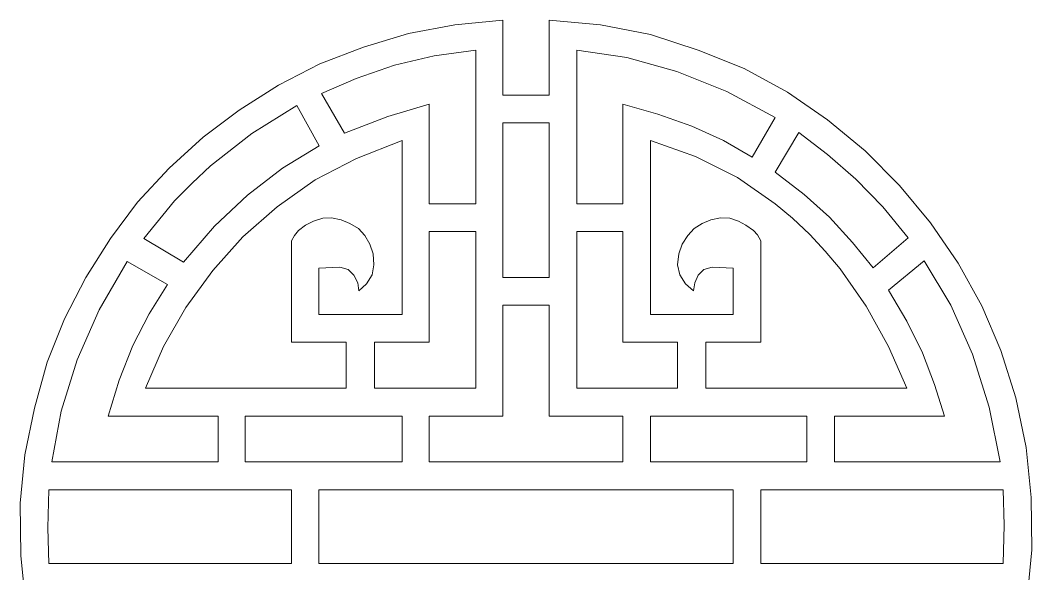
# Model space of a CAD drawing. Header units: centimetres. Extents: x -7.6 to 5.9, y -13.2 to 14.3.
# Drawn here: x -7.57 to 5.85, y 6.92 to 14.26 of the extents above; entities that cross this region are included whole.
import ezdxf

# ---------------------------------------------------------------- set-up
doc = ezdxf.new("R2010")
doc.units = ezdxf.units.CM
doc.header["$MEASUREMENT"] = 0

msp = doc.modelspace()

# ---------------------------------------------------------------- linework, layer by layer
at = {"lineweight": 9}
for points, knots in [([(-0.55022, 14.25772), (-0.55022, 14.25772), (0.12909, 14.19665), (0.12909, 14.19665), (0.12909, 14.19665), (0.12909, 14.19665), (0.79314, 14.0669), (0.79314, 14.0669), (0.79314, 14.0669), (0.79314, 14.0669), (1.42666, 13.86085), (1.42666, 13.86085), (1.42666, 13.86085), (1.42666, 13.86085), (2.03728, 13.61659), (2.03728, 13.61659), (2.03728, 13.61659), (2.03728, 13.61659), (2.60974, 13.30363), (2.60974, 13.30363), (2.60974, 13.30363), (2.60974, 13.30363), (3.14403, 12.93729), (3.14403, 12.93729), (3.14403, 12.93729), (3.14403, 12.93729), (3.64016, 12.52512), (3.64016, 12.52512), (3.64016, 12.52512), (3.64016, 12.52512), (4.09813, 12.06712), (4.09813, 12.06712), (4.09813, 12.06712), (4.09813, 12.06712), (4.51029, 11.57102), (4.51029, 11.57102), (4.51029, 11.57102), (4.51029, 11.57102), (4.87666, 11.0367), (4.87666, 11.0367), (4.87666, 11.0367), (4.87666, 11.0367), (5.18961, 10.47188), (5.18961, 10.47188), (5.18961, 10.47188), (5.18961, 10.47188), (5.44149, 9.87655), (5.44149, 9.87655), (5.44149, 9.87655), (5.44149, 9.87655), (5.63994, 9.25063), (5.63994, 9.25063), (5.63994, 9.25063), (5.63994, 9.25063), (5.77733, 8.59421), (5.77733, 8.59421), (5.77733, 8.59421), (5.77733, 8.59421), (5.84602, 7.93016), (5.84602, 7.93016), (5.84602, 7.93016), (5.84602, 7.93016), (5.85366, 7.23558), (5.85366, 7.23558), (5.85366, 7.23558), (5.85366, 7.23558), (5.7926, 6.59443), (5.7926, 6.59443), (5.7926, 6.59443), (5.7926, 6.59443), (5.67047, 5.96858), (5.67047, 5.96858), (5.67047, 5.96858), (5.67047, 5.96858), (5.49492, 5.36556), (5.49492, 5.36556), (5.49492, 5.36556), (5.49492, 5.36556), (5.26594, 4.7855), (5.26594, 4.7855), (5.26594, 4.7855), (5.26594, 4.7855), (4.98352, 4.23591), (4.98352, 4.23591), (4.98352, 4.23591), (4.98352, 4.23591), (4.66295, 3.71691), (4.66295, 3.71691), (4.66295, 3.71691), (4.66295, 3.71691), (4.28894, 3.23602), (4.28894, 3.23602), (4.28894, 3.23602), (4.28894, 3.23602), (3.87677, 2.78572), (3.87677, 2.78572), (3.87677, 2.78572), (3.87677, 2.78572), (3.42644, 2.37352), (3.42644, 2.37352), (3.42644, 2.37352), (3.42644, 2.37352), (2.94558, 2.01478), (2.94558, 2.01478), (2.94558, 2.01478), (2.94558, 2.01478), (2.42655, 1.68657), (2.42655, 1.68657), (2.42655, 1.68657), (2.42655, 1.68657), (1.87699, 1.41179), (1.87699, 1.41179), (1.87699, 1.41179), (1.87699, 1.41179), (1.30453, 1.18281), (1.30453, 1.18281), (1.30453, 1.18281), (1.30453, 1.18281), (0.70155, 1.01489), (0.70155, 1.01489), (0.70155, 1.01489), (0.70155, 1.01489), (0.08329, 0.88513), (0.08329, 0.88513), (0.08329, 0.88513), (0.08329, 0.88513), (-0.55022, 0.82407), (-0.55022, 0.82407), (-0.55022, 0.82407), (-0.55022, 0.82407), (-0.55022, 1.81633), (-0.55022, 1.81633), (-0.55022, 1.81633), (-0.55022, 1.81633), (-1.16848, 1.81633), (-1.16848, 1.81633), (-1.16848, 1.81633), (-1.16848, 1.81633), (-1.16848, 0.82407), (-1.16848, 0.82407), (-1.16848, 0.82407), (-1.16848, 0.82407), (-1.84779, 0.89277), (-1.84779, 0.89277), (-1.84779, 0.89277), (-1.84779, 0.89277), (-2.50421, 1.03015), (-2.50421, 1.03015), (-2.50421, 1.03015), (-2.50421, 1.03015), (-3.14536, 1.22097), (-3.14536, 1.22097), (-3.14536, 1.22097), (-3.14536, 1.22097), (-3.75598, 1.48048), (-3.75598, 1.48048), (-3.75598, 1.48048), (-3.75598, 1.48048), (-4.32844, 1.78579), (-4.32844, 1.78579), (-4.32844, 1.78579), (-4.32844, 1.78579), (-4.86273, 2.14453), (-4.86273, 2.14453), (-4.86273, 2.14453), (-4.86273, 2.14453), (-5.35886, 2.55671), (-5.35886, 2.55671), (-5.35886, 2.55671), (-5.35886, 2.55671), (-5.81683, 3.01467), (-5.81683, 3.01467), (-5.81683, 3.01467), (-5.81683, 3.01467), (-6.22899, 3.5108), (-6.22899, 3.5108), (-6.22899, 3.5108), (-6.22899, 3.5108), (-6.59537, 4.04509), (-6.59537, 4.04509), (-6.59537, 4.04509), (-6.59537, 4.04509), (-6.90068, 4.60995), (-6.90068, 4.60995), (-6.90068, 4.60995), (-6.90068, 4.60995), (-7.16019, 5.21294), (-7.16019, 5.21294), (-7.16019, 5.21294), (-7.16019, 5.21294), (-7.35864, 5.84645), (-7.35864, 5.84645), (-7.35864, 5.84645), (-7.35864, 5.84645), (-7.49603, 6.48758), (-7.49603, 6.48758), (-7.49603, 6.48758), (-7.49603, 6.48758), (-7.56473, 7.15926), (-7.56473, 7.15926), (-7.56473, 7.15926), (-7.56473, 7.15926), (-7.57236, 7.85384), (-7.57236, 7.85384), (-7.57236, 7.85384), (-7.57236, 7.85384), (-7.5113, 8.49502), (-7.5113, 8.49502), (-7.5113, 8.49502), (-7.5113, 8.49502), (-7.38154, 9.11324), (-7.38154, 9.11324), (-7.38154, 9.11324), (-7.38154, 9.11324), (-7.21362, 9.72389), (-7.21362, 9.72389), (-7.21362, 9.72389), (-7.21362, 9.72389), (-6.98464, 10.29632), (-6.98464, 10.29632), (-6.98464, 10.29632), (-6.98464, 10.29632), (-6.70222, 10.84591), (-6.70222, 10.84591), (-6.70222, 10.84591), (-6.70222, 10.84591), (-6.37402, 11.3649), (-6.37402, 11.3649), (-6.37402, 11.3649), (-6.37402, 11.3649), (-6.01528, 11.8458), (-6.01528, 11.8458), (-6.01528, 11.8458), (-6.01528, 11.8458), (-5.59547, 12.29613), (-5.59547, 12.29613), (-5.59547, 12.29613), (-5.59547, 12.29613), (-5.14514, 12.7083), (-5.14514, 12.7083), (-5.14514, 12.7083), (-5.14514, 12.7083), (-4.66428, 13.06701), (-4.66428, 13.06701), (-4.66428, 13.06701), (-4.66428, 13.06701), (-4.14525, 13.39521), (-4.14525, 13.39521), (-4.14525, 13.39521), (-4.14525, 13.39521), (-3.59569, 13.67766), (-3.59569, 13.67766), (-3.59569, 13.67766), (-3.59569, 13.67766), (-3.0156, 13.89898), (-3.0156, 13.89898), (-3.0156, 13.89898), (-3.0156, 13.89898), (-2.42025, 14.08216), (-2.42025, 14.08216), (-2.42025, 14.08216), (-2.42025, 14.08216), (-1.80199, 14.19665), (-1.80199, 14.19665), (-1.80199, 14.19665), (-1.80199, 14.19665), (-1.16848, 14.25772), (-1.16848, 14.25772), (-1.16848, 14.25772), (-1.16848, 14.25772), (-1.16848, 13.26549), (-1.16848, 13.26549), (-1.16848, 13.26549), (-1.16848, 13.26549), (-0.55022, 13.26549), (-0.55022, 13.26549), (-0.55022, 13.26549), (-0.55022, 13.26549), (-0.55022, 14.25772), (-0.55022, 14.25772)], [0, 0, 0, 0, 0.01408451, 0.01408451, 0.01408451, 0.01408451, 0.02816901, 0.02816901, 0.02816901, 0.02816901, 0.04225352, 0.04225352, 0.04225352, 0.04225352, 0.05633803, 0.05633803, 0.05633803, 0.05633803, 0.07042254, 0.07042254, 0.07042254, 0.07042254, 0.08450704, 0.08450704, 0.08450704, 0.08450704, 0.09859155, 0.09859155, 0.09859155, 0.09859155, 0.11267606, 0.11267606, 0.11267606, 0.11267606, 0.12676056, 0.12676056, 0.12676056, 0.12676056, 0.14084507, 0.14084507, 0.14084507, 0.14084507, 0.15492958, 0.15492958, 0.15492958, 0.15492958, 0.16901408, 0.16901408, 0.16901408, 0.16901408, 0.18309859, 0.18309859, 0.18309859, 0.18309859, 0.1971831, 0.1971831, 0.1971831, 0.1971831, 0.21126761, 0.21126761, 0.21126761, 0.21126761, 0.22535211, 0.22535211, 0.22535211, 0.22535211, 0.23943662, 0.23943662, 0.23943662, 0.23943662, 0.25352113, 0.25352113, 0.25352113, 0.25352113, 0.26760563, 0.26760563, 0.26760563, 0.26760563, 0.28169014, 0.28169014, 0.28169014, 0.28169014, 0.29577465, 0.29577465, 0.29577465, 0.29577465, 0.30985915, 0.30985915, 0.30985915, 0.30985915, 0.32394366, 0.32394366, 0.32394366, 0.32394366, 0.33802817, 0.33802817, 0.33802817, 0.33802817, 0.35211268, 0.35211268, 0.35211268, 0.35211268, 0.36619718, 0.36619718, 0.36619718, 0.36619718, 0.38028169, 0.38028169, 0.38028169, 0.38028169, 0.3943662, 0.3943662, 0.3943662, 0.3943662, 0.4084507, 0.4084507, 0.4084507, 0.4084507, 0.42253521, 0.42253521, 0.42253521, 0.42253521, 0.43661972, 0.43661972, 0.43661972, 0.43661972, 0.45070423, 0.45070423, 0.45070423, 0.45070423, 0.46478873, 0.46478873, 0.46478873, 0.46478873, 0.47887324, 0.47887324, 0.47887324, 0.47887324, 0.49295775, 0.49295775, 0.49295775, 0.49295775, 0.50704225, 0.50704225, 0.50704225, 0.50704225, 0.52112676, 0.52112676, 0.52112676, 0.52112676, 0.53521127, 0.53521127, 0.53521127, 0.53521127, 0.54929577, 0.54929577, 0.54929577, 0.54929577, 0.56338028, 0.56338028, 0.56338028, 0.56338028, 0.57746479, 0.57746479, 0.57746479, 0.57746479, 0.5915493, 0.5915493, 0.5915493, 0.5915493, 0.6056338, 0.6056338, 0.6056338, 0.6056338, 0.61971831, 0.61971831, 0.61971831, 0.61971831, 0.63380282, 0.63380282, 0.63380282, 0.63380282, 0.64788732, 0.64788732, 0.64788732, 0.64788732, 0.66197183, 0.66197183, 0.66197183, 0.66197183, 0.67605634, 0.67605634, 0.67605634, 0.67605634, 0.69014085, 0.69014085, 0.69014085, 0.69014085, 0.70422535, 0.70422535, 0.70422535, 0.70422535, 0.71830986, 0.71830986, 0.71830986, 0.71830986, 0.73239437, 0.73239437, 0.73239437, 0.73239437, 0.74647887, 0.74647887, 0.74647887, 0.74647887, 0.76056338, 0.76056338, 0.76056338, 0.76056338, 0.77464789, 0.77464789, 0.77464789, 0.77464789, 0.78873239, 0.78873239, 0.78873239, 0.78873239, 0.8028169, 0.8028169, 0.8028169, 0.8028169, 0.81690141, 0.81690141, 0.81690141, 0.81690141, 0.83098592, 0.83098592, 0.83098592, 0.83098592, 0.84507042, 0.84507042, 0.84507042, 0.84507042, 0.85915493, 0.85915493, 0.85915493, 0.85915493, 0.87323944, 0.87323944, 0.87323944, 0.87323944, 0.88732394, 0.88732394, 0.88732394, 0.88732394, 0.90140845, 0.90140845, 0.90140845, 0.90140845, 0.91549296, 0.91549296, 0.91549296, 0.91549296, 0.92957746, 0.92957746, 0.92957746, 0.92957746, 0.94366197, 0.94366197, 0.94366197, 0.94366197, 0.95774648, 0.95774648, 0.95774648, 0.95774648, 0.97183099, 0.97183099, 0.97183099, 0.97183099, 1, 1, 1, 1]), ([(-3.26748, 12.7617), (-3.26748, 12.7617), (-2.69503, 12.98308), (-2.69503, 12.98308), (-2.69503, 12.98308), (-2.69503, 12.98308), (-2.14547, 13.14334), (-2.14547, 13.14334), (-2.14547, 13.14334), (-2.14547, 13.14334), (-2.14547, 11.82287), (-2.14547, 11.82287), (-2.14547, 11.82287), (-2.14547, 11.82287), (-1.52722, 11.82287), (-1.52722, 11.82287), (-1.52722, 11.82287), (-1.52722, 11.82287), (-1.52722, 13.86085), (-1.52722, 13.86085), (-1.52722, 13.86085), (-1.52722, 13.86085), (-2.07678, 13.78452), (-2.07678, 13.78452), (-2.07678, 13.78452), (-2.07678, 13.78452), (-2.60344, 13.6624), (-2.60344, 13.6624), (-2.60344, 13.6624), (-2.60344, 13.6624), (-3.11483, 13.48681), (-3.11483, 13.48681), (-3.11483, 13.48681), (-3.11483, 13.48681), (-3.57279, 13.28836), (-3.57279, 13.28836), (-3.57279, 13.28836), (-3.57279, 13.28836), (-3.26748, 12.7617), (-3.26748, 12.7617)], [0, 0, 0, 0, 0.09090909, 0.09090909, 0.09090909, 0.09090909, 0.18181818, 0.18181818, 0.18181818, 0.18181818, 0.27272727, 0.27272727, 0.27272727, 0.27272727, 0.36363636, 0.36363636, 0.36363636, 0.36363636, 0.45454545, 0.45454545, 0.45454545, 0.45454545, 0.54545455, 0.54545455, 0.54545455, 0.54545455, 0.63636364, 0.63636364, 0.63636364, 0.63636364, 0.72727273, 0.72727273, 0.72727273, 0.72727273, 0.81818182, 0.81818182, 0.81818182, 0.81818182, 1, 1, 1, 1]), ([(2.14414, 12.44112), (2.14414, 12.44112), (1.7625, 12.6625), (1.7625, 12.6625), (1.7625, 12.6625), (1.7625, 12.6625), (1.3427, 12.85329), (1.3427, 12.85329), (1.3427, 12.85329), (1.3427, 12.85329), (0.89237, 13.01361), (0.89237, 13.01361), (0.89237, 13.01361), (0.89237, 13.01361), (0.42677, 13.14334), (0.42677, 13.14334), (0.42677, 13.14334), (0.42677, 13.14334), (0.42677, 11.82287), (0.42677, 11.82287), (0.42677, 11.82287), (0.42677, 11.82287), (-0.18385, 11.82287), (-0.18385, 11.82287), (-0.18385, 11.82287), (-0.18385, 11.82287), (-0.18385, 13.86085), (-0.18385, 13.86085), (-0.18385, 13.86085), (-0.18385, 13.86085), (0.4802, 13.76159), (0.4802, 13.76159), (0.4802, 13.76159), (0.4802, 13.76159), (1.14425, 13.5784), (1.14425, 13.5784), (1.14425, 13.5784), (1.14425, 13.5784), (1.8083, 13.31128), (1.8083, 13.31128), (1.8083, 13.31128), (1.8083, 13.31128), (2.44945, 12.96781), (2.44945, 12.96781), (2.44945, 12.96781), (2.44945, 12.96781), (2.14414, 12.44112), (2.14414, 12.44112)], [0, 0, 0, 0, 0.07692308, 0.07692308, 0.07692308, 0.07692308, 0.15384615, 0.15384615, 0.15384615, 0.15384615, 0.23076923, 0.23076923, 0.23076923, 0.23076923, 0.30769231, 0.30769231, 0.30769231, 0.30769231, 0.38461538, 0.38461538, 0.38461538, 0.38461538, 0.46153846, 0.46153846, 0.46153846, 0.46153846, 0.53846154, 0.53846154, 0.53846154, 0.53846154, 0.61538462, 0.61538462, 0.61538462, 0.61538462, 0.69230769, 0.69230769, 0.69230769, 0.69230769, 0.76923077, 0.76923077, 0.76923077, 0.76923077, 0.84615385, 0.84615385, 0.84615385, 0.84615385, 1, 1, 1, 1]), ([(-3.57279, 13.28836), (-3.57279, 13.28836), (-3.26748, 12.7617), (-3.26748, 12.7617), (-3.26748, 12.7617), (-3.26748, 12.7617), (-3.57279, 13.28836), (-3.57279, 13.28836)], [0, 0, 0, 0, 0.33333333, 0.33333333, 0.33333333, 0.33333333, 1, 1, 1, 1]), ([(-5.40466, 11.05196), (-5.40466, 11.05196), (-4.99249, 11.52523), (-4.99249, 11.52523), (-4.99249, 11.52523), (-4.99249, 11.52523), (-4.55742, 11.93739), (-4.55742, 11.93739), (-4.55742, 11.93739), (-4.55742, 11.93739), (-4.09182, 12.29613), (-4.09182, 12.29613), (-4.09182, 12.29613), (-4.09182, 12.29613), (-3.60333, 12.59378), (-3.60333, 12.59378), (-3.60333, 12.59378), (-3.60333, 12.59378), (-3.901, 13.12807), (-3.901, 13.12807), (-3.901, 13.12807), (-3.901, 13.12807), (-4.49636, 12.7541), (-4.49636, 12.7541), (-4.49636, 12.7541), (-4.49636, 12.7541), (-5.04592, 12.32667), (-5.04592, 12.32667), (-5.04592, 12.32667), (-5.04592, 12.32667), (-5.29017, 12.09765), (-5.29017, 12.09765), (-5.29017, 12.09765), (-5.29017, 12.09765), (-5.52678, 11.86106), (-5.52678, 11.86106), (-5.52678, 11.86106), (-5.52678, 11.86106), (-5.93132, 11.3649), (-5.93132, 11.3649), (-5.93132, 11.3649), (-5.93132, 11.3649), (-5.40466, 11.05196), (-5.40466, 11.05196)], [0, 0, 0, 0, 0.08333333, 0.08333333, 0.08333333, 0.08333333, 0.16666667, 0.16666667, 0.16666667, 0.16666667, 0.25, 0.25, 0.25, 0.25, 0.33333333, 0.33333333, 0.33333333, 0.33333333, 0.41666667, 0.41666667, 0.41666667, 0.41666667, 0.5, 0.5, 0.5, 0.5, 0.58333333, 0.58333333, 0.58333333, 0.58333333, 0.66666667, 0.66666667, 0.66666667, 0.66666667, 0.75, 0.75, 0.75, 0.75, 0.83333333, 0.83333333, 0.83333333, 0.83333333, 1, 1, 1, 1]), ([(-0.55022, 10.84591), (-0.55022, 10.84591), (-0.55022, 12.89909), (-0.55022, 12.89909), (-0.55022, 12.89909), (-0.55022, 12.89909), (-1.16848, 12.89909), (-1.16848, 12.89909), (-1.16848, 12.89909), (-1.16848, 12.89909), (-1.16848, 10.84591), (-1.16848, 10.84591), (-1.16848, 10.84591), (-1.16848, 10.84591), (-0.55022, 10.84591), (-0.55022, 10.84591)], [0, 0, 0, 0, 0.2, 0.2, 0.2, 0.2, 0.4, 0.4, 0.4, 0.4, 0.6, 0.6, 0.6, 0.6, 1, 1, 1, 1]), ([(4.21262, 11.37257), (4.21262, 11.37257), (3.87677, 11.78474), (3.87677, 11.78474), (3.87677, 11.78474), (3.87677, 11.78474), (3.51803, 12.15108), (3.51803, 12.15108), (3.51803, 12.15108), (3.51803, 12.15108), (3.14403, 12.47932), (3.14403, 12.47932), (3.14403, 12.47932), (3.14403, 12.47932), (2.76239, 12.76936), (2.76239, 12.76936), (2.76239, 12.76936), (2.76239, 12.76936), (2.44945, 12.24267), (2.44945, 12.24267), (2.44945, 12.24267), (2.44945, 12.24267), (2.83109, 11.94499), (2.83109, 11.94499), (2.83109, 11.94499), (2.83109, 11.94499), (3.16693, 11.64735), (3.16693, 11.64735), (3.16693, 11.64735), (3.16693, 11.64735), (3.47224, 11.31151), (3.47224, 11.31151), (3.47224, 11.31151), (3.47224, 11.31151), (3.74702, 10.97563), (3.74702, 10.97563), (3.74702, 10.97563), (3.74702, 10.97563), (4.21262, 11.37257), (4.21262, 11.37257)], [0, 0, 0, 0, 0.09090909, 0.09090909, 0.09090909, 0.09090909, 0.18181818, 0.18181818, 0.18181818, 0.18181818, 0.27272727, 0.27272727, 0.27272727, 0.27272727, 0.36363636, 0.36363636, 0.36363636, 0.36363636, 0.45454545, 0.45454545, 0.45454545, 0.45454545, 0.54545455, 0.54545455, 0.54545455, 0.54545455, 0.63636364, 0.63636364, 0.63636364, 0.63636364, 0.72727273, 0.72727273, 0.72727273, 0.72727273, 0.81818182, 0.81818182, 0.81818182, 0.81818182, 1, 1, 1, 1]), ([(-5.90842, 9.38039), (-5.90842, 9.38039), (-5.6718, 9.92995), (-5.6718, 9.92995), (-5.6718, 9.92995), (-5.6718, 9.92995), (-5.37412, 10.44901), (-5.37412, 10.44901), (-5.37412, 10.44901), (-5.37412, 10.44901), (-5.01539, 10.9375), (-5.01539, 10.9375), (-5.01539, 10.9375), (-5.01539, 10.9375), (-4.61848, 11.38783), (-4.61848, 11.38783), (-4.61848, 11.38783), (-4.61848, 11.38783), (-4.16052, 11.78474), (-4.16052, 11.78474), (-4.16052, 11.78474), (-4.16052, 11.78474), (-3.65675, 12.14345), (-3.65675, 12.14345), (-3.65675, 12.14345), (-3.65675, 12.14345), (-3.1072, 12.42586), (-3.1072, 12.42586), (-3.1072, 12.42586), (-3.1072, 12.42586), (-2.50421, 12.6625), (-2.50421, 12.6625), (-2.50421, 12.6625), (-2.50421, 12.6625), (-2.50421, 10.35738), (-2.50421, 10.35738), (-2.50421, 10.35738), (-2.50421, 10.35738), (-3.61096, 10.35738), (-3.61096, 10.35738), (-3.61096, 10.35738), (-3.61096, 10.35738), (-3.61096, 10.96803), (-3.61096, 10.96803), (-3.61096, 10.96803), (-3.61096, 10.96803), (-3.32855, 10.9833), (-3.32855, 10.9833), (-3.32855, 10.9833), (-3.32855, 10.9833), (-3.22169, 10.95277), (-3.22169, 10.95277), (-3.22169, 10.95277), (-3.22169, 10.95277), (-3.14536, 10.87644), (-3.14536, 10.87644), (-3.14536, 10.87644), (-3.14536, 10.87644), (-3.09193, 10.77719), (-3.09193, 10.77719), (-3.09193, 10.77719), (-3.09193, 10.77719), (-3.07666, 10.67032), (-3.07666, 10.67032), (-3.07666, 10.67032), (-3.07666, 10.67032), (-2.97744, 10.76192), (-2.97744, 10.76192), (-2.97744, 10.76192), (-2.97744, 10.76192), (-2.90111, 10.88404), (-2.90111, 10.88404), (-2.90111, 10.88404), (-2.90111, 10.88404), (-2.87822, 11.01383), (-2.87822, 11.01383), (-2.87822, 11.01383), (-2.87822, 11.01383), (-2.88585, 11.15882), (-2.88585, 11.15882), (-2.88585, 11.15882), (-2.88585, 11.15882), (-2.93164, 11.28858), (-2.93164, 11.28858), (-2.93164, 11.28858), (-2.93164, 11.28858), (-3.00034, 11.4031), (-3.00034, 11.4031), (-3.00034, 11.4031), (-3.00034, 11.4031), (-3.0843, 11.49469), (-3.0843, 11.49469), (-3.0843, 11.49469), (-3.0843, 11.49469), (-3.19879, 11.56335), (-3.19879, 11.56335), (-3.19879, 11.56335), (-3.19879, 11.56335), (-3.31328, 11.60916), (-3.31328, 11.60916), (-3.31328, 11.60916), (-3.31328, 11.60916), (-3.44304, 11.63968), (-3.44304, 11.63968), (-3.44304, 11.63968), (-3.44304, 11.63968), (-3.55753, 11.63208), (-3.55753, 11.63208), (-3.55753, 11.63208), (-3.55753, 11.63208), (-3.67965, 11.59389), (-3.67965, 11.59389), (-3.67965, 11.59389), (-3.67965, 11.59389), (-3.78651, 11.54049), (-3.78651, 11.54049), (-3.78651, 11.54049), (-3.78651, 11.54049), (-3.8781, 11.47176), (-3.8781, 11.47176), (-3.8781, 11.47176), (-3.8781, 11.47176), (-3.93153, 11.4031), (-3.93153, 11.4031), (-3.93153, 11.4031), (-3.93153, 11.4031), (-3.9697, 11.33437), (-3.9697, 11.33437), (-3.9697, 11.33437), (-3.9697, 11.33437), (-3.9697, 9.99101), (-3.9697, 9.99101), (-3.9697, 9.99101), (-3.9697, 9.99101), (-3.24459, 9.99101), (-3.24459, 9.99101), (-3.24459, 9.99101), (-3.24459, 9.99101), (-3.24459, 9.38039), (-3.24459, 9.38039), (-3.24459, 9.38039), (-3.24459, 9.38039), (-5.90842, 9.38039), (-5.90842, 9.38039)], [0, 0, 0, 0, 0.02702703, 0.02702703, 0.02702703, 0.02702703, 0.05405405, 0.05405405, 0.05405405, 0.05405405, 0.08108108, 0.08108108, 0.08108108, 0.08108108, 0.10810811, 0.10810811, 0.10810811, 0.10810811, 0.13513514, 0.13513514, 0.13513514, 0.13513514, 0.16216216, 0.16216216, 0.16216216, 0.16216216, 0.18918919, 0.18918919, 0.18918919, 0.18918919, 0.21621622, 0.21621622, 0.21621622, 0.21621622, 0.24324324, 0.24324324, 0.24324324, 0.24324324, 0.27027027, 0.27027027, 0.27027027, 0.27027027, 0.2972973, 0.2972973, 0.2972973, 0.2972973, 0.32432432, 0.32432432, 0.32432432, 0.32432432, 0.35135135, 0.35135135, 0.35135135, 0.35135135, 0.37837838, 0.37837838, 0.37837838, 0.37837838, 0.40540541, 0.40540541, 0.40540541, 0.40540541, 0.43243243, 0.43243243, 0.43243243, 0.43243243, 0.45945946, 0.45945946, 0.45945946, 0.45945946, 0.48648649, 0.48648649, 0.48648649, 0.48648649, 0.51351351, 0.51351351, 0.51351351, 0.51351351, 0.54054054, 0.54054054, 0.54054054, 0.54054054, 0.56756757, 0.56756757, 0.56756757, 0.56756757, 0.59459459, 0.59459459, 0.59459459, 0.59459459, 0.62162162, 0.62162162, 0.62162162, 0.62162162, 0.64864865, 0.64864865, 0.64864865, 0.64864865, 0.67567568, 0.67567568, 0.67567568, 0.67567568, 0.7027027, 0.7027027, 0.7027027, 0.7027027, 0.72972973, 0.72972973, 0.72972973, 0.72972973, 0.75675676, 0.75675676, 0.75675676, 0.75675676, 0.78378378, 0.78378378, 0.78378378, 0.78378378, 0.81081081, 0.81081081, 0.81081081, 0.81081081, 0.83783784, 0.83783784, 0.83783784, 0.83783784, 0.86486486, 0.86486486, 0.86486486, 0.86486486, 0.89189189, 0.89189189, 0.89189189, 0.89189189, 0.91891892, 0.91891892, 0.91891892, 0.91891892, 0.94594595, 0.94594595, 0.94594595, 0.94594595, 1, 1, 1, 1]), ([(4.19735, 9.38039), (4.19735, 9.38039), (3.9531, 9.92995), (3.9531, 9.92995), (3.9531, 9.92995), (3.9531, 9.92995), (3.65543, 10.46427), (3.65543, 10.46427), (3.65543, 10.46427), (3.65543, 10.46427), (3.31195, 10.96037), (3.31195, 10.96037), (3.31195, 10.96037), (3.31195, 10.96037), (3.1135, 11.19699), (3.1135, 11.19699), (3.1135, 11.19699), (3.1135, 11.19699), (2.90741, 11.41837), (2.90741, 11.41837), (2.90741, 11.41837), (2.90741, 11.41837), (2.67843, 11.63208), (2.67843, 11.63208), (2.67843, 11.63208), (2.67843, 11.63208), (2.44945, 11.82287), (2.44945, 11.82287), (2.44945, 11.82287), (2.44945, 11.82287), (1.94569, 12.17397), (1.94569, 12.17397), (1.94569, 12.17397), (1.94569, 12.17397), (1.3885, 12.44879), (1.3885, 12.44879), (1.3885, 12.44879), (1.3885, 12.44879), (0.79314, 12.6625), (0.79314, 12.6625), (0.79314, 12.6625), (0.79314, 12.6625), (0.79314, 10.35738), (0.79314, 10.35738), (0.79314, 10.35738), (0.79314, 10.35738), (1.89226, 10.35738), (1.89226, 10.35738), (1.89226, 10.35738), (1.89226, 10.35738), (1.89226, 10.96803), (1.89226, 10.96803), (1.89226, 10.96803), (1.89226, 10.96803), (1.60984, 10.9833), (1.60984, 10.9833), (1.60984, 10.9833), (1.60984, 10.9833), (1.50299, 10.95277), (1.50299, 10.95277), (1.50299, 10.95277), (1.50299, 10.95277), (1.42666, 10.87644), (1.42666, 10.87644), (1.42666, 10.87644), (1.42666, 10.87644), (1.38086, 10.77719), (1.38086, 10.77719), (1.38086, 10.77719), (1.38086, 10.77719), (1.3656, 10.67032), (1.3656, 10.67032), (1.3656, 10.67032), (1.3656, 10.67032), (1.25874, 10.76192), (1.25874, 10.76192), (1.25874, 10.76192), (1.25874, 10.76192), (1.18241, 10.88404), (1.18241, 10.88404), (1.18241, 10.88404), (1.18241, 10.88404), (1.15188, 11.01383), (1.15188, 11.01383), (1.15188, 11.01383), (1.15188, 11.01383), (1.16715, 11.15882), (1.16715, 11.15882), (1.16715, 11.15882), (1.16715, 11.15882), (1.21295, 11.28858), (1.21295, 11.28858), (1.21295, 11.28858), (1.21295, 11.28858), (1.28927, 11.4031), (1.28927, 11.4031), (1.28927, 11.4031), (1.28927, 11.4031), (1.37323, 11.49469), (1.37323, 11.49469), (1.37323, 11.49469), (1.37323, 11.49469), (1.48009, 11.56335), (1.48009, 11.56335), (1.48009, 11.56335), (1.48009, 11.56335), (1.59458, 11.60916), (1.59458, 11.60916), (1.59458, 11.60916), (1.59458, 11.60916), (1.72434, 11.63968), (1.72434, 11.63968), (1.72434, 11.63968), (1.72434, 11.63968), (1.84646, 11.63208), (1.84646, 11.63208), (1.84646, 11.63208), (1.84646, 11.63208), (1.96095, 11.59389), (1.96095, 11.59389), (1.96095, 11.59389), (1.96095, 11.59389), (2.06018, 11.54049), (2.06018, 11.54049), (2.06018, 11.54049), (2.06018, 11.54049), (2.1594, 11.47176), (2.1594, 11.47176), (2.1594, 11.47176), (2.1594, 11.47176), (2.21283, 11.4107), (2.21283, 11.4107), (2.21283, 11.4107), (2.21283, 11.4107), (2.25863, 11.33437), (2.25863, 11.33437), (2.25863, 11.33437), (2.25863, 11.33437), (2.25863, 9.99101), (2.25863, 9.99101), (2.25863, 9.99101), (2.25863, 9.99101), (1.52589, 9.99101), (1.52589, 9.99101), (1.52589, 9.99101), (1.52589, 9.99101), (1.52589, 9.38039), (1.52589, 9.38039), (1.52589, 9.38039), (1.52589, 9.38039), (4.19735, 9.38039), (4.19735, 9.38039)], [0, 0, 0, 0, 0.02564103, 0.02564103, 0.02564103, 0.02564103, 0.05128205, 0.05128205, 0.05128205, 0.05128205, 0.07692308, 0.07692308, 0.07692308, 0.07692308, 0.1025641, 0.1025641, 0.1025641, 0.1025641, 0.12820513, 0.12820513, 0.12820513, 0.12820513, 0.15384615, 0.15384615, 0.15384615, 0.15384615, 0.17948718, 0.17948718, 0.17948718, 0.17948718, 0.20512821, 0.20512821, 0.20512821, 0.20512821, 0.23076923, 0.23076923, 0.23076923, 0.23076923, 0.25641026, 0.25641026, 0.25641026, 0.25641026, 0.28205128, 0.28205128, 0.28205128, 0.28205128, 0.30769231, 0.30769231, 0.30769231, 0.30769231, 0.33333333, 0.33333333, 0.33333333, 0.33333333, 0.35897436, 0.35897436, 0.35897436, 0.35897436, 0.38461538, 0.38461538, 0.38461538, 0.38461538, 0.41025641, 0.41025641, 0.41025641, 0.41025641, 0.43589744, 0.43589744, 0.43589744, 0.43589744, 0.46153846, 0.46153846, 0.46153846, 0.46153846, 0.48717949, 0.48717949, 0.48717949, 0.48717949, 0.51282051, 0.51282051, 0.51282051, 0.51282051, 0.53846154, 0.53846154, 0.53846154, 0.53846154, 0.56410256, 0.56410256, 0.56410256, 0.56410256, 0.58974359, 0.58974359, 0.58974359, 0.58974359, 0.61538462, 0.61538462, 0.61538462, 0.61538462, 0.64102564, 0.64102564, 0.64102564, 0.64102564, 0.66666667, 0.66666667, 0.66666667, 0.66666667, 0.69230769, 0.69230769, 0.69230769, 0.69230769, 0.71794872, 0.71794872, 0.71794872, 0.71794872, 0.74358974, 0.74358974, 0.74358974, 0.74358974, 0.76923077, 0.76923077, 0.76923077, 0.76923077, 0.79487179, 0.79487179, 0.79487179, 0.79487179, 0.82051282, 0.82051282, 0.82051282, 0.82051282, 0.84615385, 0.84615385, 0.84615385, 0.84615385, 0.87179487, 0.87179487, 0.87179487, 0.87179487, 0.8974359, 0.8974359, 0.8974359, 0.8974359, 0.92307692, 0.92307692, 0.92307692, 0.92307692, 0.94871795, 0.94871795, 0.94871795, 0.94871795, 1, 1, 1, 1]), ([(-2.87058, 9.99101), (-2.87058, 9.99101), (-2.87058, 9.38039), (-2.87058, 9.38039), (-2.87058, 9.38039), (-2.87058, 9.38039), (-1.52722, 9.38039), (-1.52722, 9.38039), (-1.52722, 9.38039), (-1.52722, 9.38039), (-1.52722, 11.4565), (-1.52722, 11.4565), (-1.52722, 11.4565), (-1.52722, 11.4565), (-2.14547, 11.4565), (-2.14547, 11.4565), (-2.14547, 11.4565), (-2.14547, 11.4565), (-2.14547, 9.99101), (-2.14547, 9.99101), (-2.14547, 9.99101), (-2.14547, 9.99101), (-2.87058, 9.99101), (-2.87058, 9.99101)], [0, 0, 0, 0, 0.14285714, 0.14285714, 0.14285714, 0.14285714, 0.28571429, 0.28571429, 0.28571429, 0.28571429, 0.42857143, 0.42857143, 0.42857143, 0.42857143, 0.57142857, 0.57142857, 0.57142857, 0.57142857, 0.71428571, 0.71428571, 0.71428571, 0.71428571, 1, 1, 1, 1]), ([(0.42677, 11.4565), (0.42677, 11.4565), (-0.18385, 11.4565), (-0.18385, 11.4565), (-0.18385, 11.4565), (-0.18385, 11.4565), (-0.18385, 9.38039), (-0.18385, 9.38039), (-0.18385, 9.38039), (-0.18385, 9.38039), (1.15188, 9.38039), (1.15188, 9.38039), (1.15188, 9.38039), (1.15188, 9.38039), (1.15188, 9.99101), (1.15188, 9.99101), (1.15188, 9.99101), (1.15188, 9.99101), (0.42677, 9.99101), (0.42677, 9.99101), (0.42677, 9.99101), (0.42677, 9.99101), (0.42677, 11.4565), (0.42677, 11.4565)], [0, 0, 0, 0, 0.14285714, 0.14285714, 0.14285714, 0.14285714, 0.28571429, 0.28571429, 0.28571429, 0.28571429, 0.42857143, 0.42857143, 0.42857143, 0.42857143, 0.57142857, 0.57142857, 0.57142857, 0.57142857, 0.71428571, 0.71428571, 0.71428571, 0.71428571, 1, 1, 1, 1]), ([(3.74702, 10.97563), (3.74702, 10.97563), (4.21262, 11.37257), (4.21262, 11.37257), (4.21262, 11.37257), (4.21262, 11.37257), (3.74702, 10.97563), (3.74702, 10.97563)], [0, 0, 0, 0, 0.33333333, 0.33333333, 0.33333333, 0.33333333, 1, 1, 1, 1]), ([(-7.15256, 8.4034), (-7.15256, 8.4034), (-7.03043, 9.07511), (-7.03043, 9.07511), (-7.03043, 9.07511), (-7.03043, 9.07511), (-6.81672, 9.75442), (-6.81672, 9.75442), (-6.81672, 9.75442), (-6.81672, 9.75442), (-6.52667, 10.41847), (-6.52667, 10.41847), (-6.52667, 10.41847), (-6.52667, 10.41847), (-6.15267, 11.05962), (-6.15267, 11.05962), (-6.15267, 11.05962), (-6.15267, 11.05962), (-5.61837, 10.75432), (-5.61837, 10.75432), (-5.61837, 10.75432), (-5.61837, 10.75432), (-5.86262, 10.36501), (-5.86262, 10.36501), (-5.86262, 10.36501), (-5.86262, 10.36501), (-6.07634, 9.94521), (-6.07634, 9.94521), (-6.07634, 9.94521), (-6.07634, 9.94521), (-6.25953, 9.48725), (-6.25953, 9.48725), (-6.25953, 9.48725), (-6.25953, 9.48725), (-6.40455, 9.00638), (-6.40455, 9.00638), (-6.40455, 9.00638), (-6.40455, 9.00638), (-4.94669, 9.00638), (-4.94669, 9.00638), (-4.94669, 9.00638), (-4.94669, 9.00638), (-4.94669, 8.4034), (-4.94669, 8.4034), (-4.94669, 8.4034), (-4.94669, 8.4034), (-7.15256, 8.4034), (-7.15256, 8.4034)], [0, 0, 0, 0, 0.07692308, 0.07692308, 0.07692308, 0.07692308, 0.15384615, 0.15384615, 0.15384615, 0.15384615, 0.23076923, 0.23076923, 0.23076923, 0.23076923, 0.30769231, 0.30769231, 0.30769231, 0.30769231, 0.38461538, 0.38461538, 0.38461538, 0.38461538, 0.46153846, 0.46153846, 0.46153846, 0.46153846, 0.53846154, 0.53846154, 0.53846154, 0.53846154, 0.61538462, 0.61538462, 0.61538462, 0.61538462, 0.69230769, 0.69230769, 0.69230769, 0.69230769, 0.76923077, 0.76923077, 0.76923077, 0.76923077, 0.84615385, 0.84615385, 0.84615385, 0.84615385, 1, 1, 1, 1]), ([(5.43386, 8.4034), (5.43386, 8.4034), (5.28883, 9.12851), (5.28883, 9.12851), (5.28883, 9.12851), (5.28883, 9.12851), (5.06749, 9.83075), (5.06749, 9.83075), (5.06749, 9.83075), (5.06749, 9.83075), (4.77744, 10.47954), (4.77744, 10.47954), (4.77744, 10.47954), (4.77744, 10.47954), (4.42633, 11.06722), (4.42633, 11.06722), (4.42633, 11.06722), (4.42633, 11.06722), (3.9531, 10.67799), (3.9531, 10.67799), (3.9531, 10.67799), (3.9531, 10.67799), (4.19735, 10.26579), (4.19735, 10.26579), (4.19735, 10.26579), (4.19735, 10.26579), (4.40344, 9.84602), (4.40344, 9.84602), (4.40344, 9.84602), (4.40344, 9.84602), (4.56372, 9.42619), (4.56372, 9.42619), (4.56372, 9.42619), (4.56372, 9.42619), (4.69348, 9.00638), (4.69348, 9.00638), (4.69348, 9.00638), (4.69348, 9.00638), (3.23562, 9.00638), (3.23562, 9.00638), (3.23562, 9.00638), (3.23562, 9.00638), (3.23562, 8.4034), (3.23562, 8.4034), (3.23562, 8.4034), (3.23562, 8.4034), (5.43386, 8.4034), (5.43386, 8.4034)], [0, 0, 0, 0, 0.07692308, 0.07692308, 0.07692308, 0.07692308, 0.15384615, 0.15384615, 0.15384615, 0.15384615, 0.23076923, 0.23076923, 0.23076923, 0.23076923, 0.30769231, 0.30769231, 0.30769231, 0.30769231, 0.38461538, 0.38461538, 0.38461538, 0.38461538, 0.46153846, 0.46153846, 0.46153846, 0.46153846, 0.53846154, 0.53846154, 0.53846154, 0.53846154, 0.61538462, 0.61538462, 0.61538462, 0.61538462, 0.69230769, 0.69230769, 0.69230769, 0.69230769, 0.76923077, 0.76923077, 0.76923077, 0.76923077, 0.84615385, 0.84615385, 0.84615385, 0.84615385, 1, 1, 1, 1]), ([(-2.14547, 9.00638), (-2.14547, 9.00638), (-2.14547, 8.4034), (-2.14547, 8.4034), (-2.14547, 8.4034), (-2.14547, 8.4034), (0.42677, 8.4034), (0.42677, 8.4034), (0.42677, 8.4034), (0.42677, 8.4034), (0.42677, 9.00638), (0.42677, 9.00638), (0.42677, 9.00638), (0.42677, 9.00638), (-0.55022, 9.00638), (-0.55022, 9.00638), (-0.55022, 9.00638), (-0.55022, 9.00638), (-0.55022, 10.47954), (-0.55022, 10.47954), (-0.55022, 10.47954), (-0.55022, 10.47954), (-1.16848, 10.47954), (-1.16848, 10.47954), (-1.16848, 10.47954), (-1.16848, 10.47954), (-1.16848, 9.00638), (-1.16848, 9.00638), (-1.16848, 9.00638), (-1.16848, 9.00638), (-2.14547, 9.00638), (-2.14547, 9.00638)], [0, 0, 0, 0, 0.11111111, 0.11111111, 0.11111111, 0.11111111, 0.22222222, 0.22222222, 0.22222222, 0.22222222, 0.33333333, 0.33333333, 0.33333333, 0.33333333, 0.44444444, 0.44444444, 0.44444444, 0.44444444, 0.55555556, 0.55555556, 0.55555556, 0.55555556, 0.66666667, 0.66666667, 0.66666667, 0.66666667, 0.77777778, 0.77777778, 0.77777778, 0.77777778, 1, 1, 1, 1]), ([(-2.50421, 8.4034), (-2.50421, 8.4034), (-2.50421, 9.00638), (-2.50421, 9.00638), (-2.50421, 9.00638), (-2.50421, 9.00638), (-4.58795, 9.00638), (-4.58795, 9.00638), (-4.58795, 9.00638), (-4.58795, 9.00638), (-4.58795, 8.4034), (-4.58795, 8.4034), (-4.58795, 8.4034), (-4.58795, 8.4034), (-2.50421, 8.4034), (-2.50421, 8.4034)], [0, 0, 0, 0, 0.2, 0.2, 0.2, 0.2, 0.4, 0.4, 0.4, 0.4, 0.6, 0.6, 0.6, 0.6, 1, 1, 1, 1]), ([(0.79314, 9.00638), (0.79314, 9.00638), (0.79314, 8.4034), (0.79314, 8.4034), (0.79314, 8.4034), (0.79314, 8.4034), (2.86925, 8.4034), (2.86925, 8.4034), (2.86925, 8.4034), (2.86925, 8.4034), (2.86925, 9.00638), (2.86925, 9.00638), (2.86925, 9.00638), (2.86925, 9.00638), (0.79314, 9.00638), (0.79314, 9.00638)], [0, 0, 0, 0, 0.2, 0.2, 0.2, 0.2, 0.4, 0.4, 0.4, 0.4, 0.6, 0.6, 0.6, 0.6, 1, 1, 1, 1]), ([(-3.9697, 7.0524), (-3.9697, 7.0524), (-3.9697, 8.02942), (-3.9697, 8.02942), (-3.9697, 8.02942), (-3.9697, 8.02942), (-7.19072, 8.02942), (-7.19072, 8.02942), (-7.19072, 8.02942), (-7.19072, 8.02942), (-7.20599, 7.52566), (-7.20599, 7.52566), (-7.20599, 7.52566), (-7.20599, 7.52566), (-7.19072, 7.0524), (-7.19072, 7.0524), (-7.19072, 7.0524), (-7.19072, 7.0524), (-3.9697, 7.0524), (-3.9697, 7.0524)], [0, 0, 0, 0, 0.16666667, 0.16666667, 0.16666667, 0.16666667, 0.33333333, 0.33333333, 0.33333333, 0.33333333, 0.5, 0.5, 0.5, 0.5, 0.66666667, 0.66666667, 0.66666667, 0.66666667, 1, 1, 1, 1]), ([(1.89226, 8.02942), (1.89226, 8.02942), (-3.61096, 8.02942), (-3.61096, 8.02942), (-3.61096, 8.02942), (-3.61096, 8.02942), (-3.61096, 7.0524), (-3.61096, 7.0524), (-3.61096, 7.0524), (-3.61096, 7.0524), (1.89226, 7.0524), (1.89226, 7.0524), (1.89226, 7.0524), (1.89226, 7.0524), (1.89226, 7.54093), (1.89226, 7.54093), (1.89226, 7.54093), (1.89226, 7.54093), (1.89226, 8.02942), (1.89226, 8.02942)], [0, 0, 0, 0, 0.16666667, 0.16666667, 0.16666667, 0.16666667, 0.33333333, 0.33333333, 0.33333333, 0.33333333, 0.5, 0.5, 0.5, 0.5, 0.66666667, 0.66666667, 0.66666667, 0.66666667, 1, 1, 1, 1]), ([(2.25863, 7.0524), (2.25863, 7.0524), (5.47202, 7.0524), (5.47202, 7.0524), (5.47202, 7.0524), (5.47202, 7.0524), (5.48729, 7.56379), (5.48729, 7.56379), (5.48729, 7.56379), (5.48729, 7.56379), (5.47202, 8.02942), (5.47202, 8.02942), (5.47202, 8.02942), (5.47202, 8.02942), (2.25863, 8.02942), (2.25863, 8.02942), (2.25863, 8.02942), (2.25863, 8.02942), (2.25863, 7.0524), (2.25863, 7.0524)], [0, 0, 0, 0, 0.16666667, 0.16666667, 0.16666667, 0.16666667, 0.33333333, 0.33333333, 0.33333333, 0.33333333, 0.5, 0.5, 0.5, 0.5, 0.66666667, 0.66666667, 0.66666667, 0.66666667, 1, 1, 1, 1]), ([(-7.19072, 7.0524), (-7.19072, 7.0524), (-3.9697, 7.0524), (-3.9697, 7.0524), (-3.9697, 7.0524), (-3.9697, 7.0524), (-7.19072, 7.0524), (-7.19072, 7.0524)], [0, 0, 0, 0, 0.33333333, 0.33333333, 0.33333333, 0.33333333, 1, 1, 1, 1])]:
    msp.add_open_spline(points, degree=3, knots=knots, dxfattribs=at)

doc.saveas('drawing.dxf')
